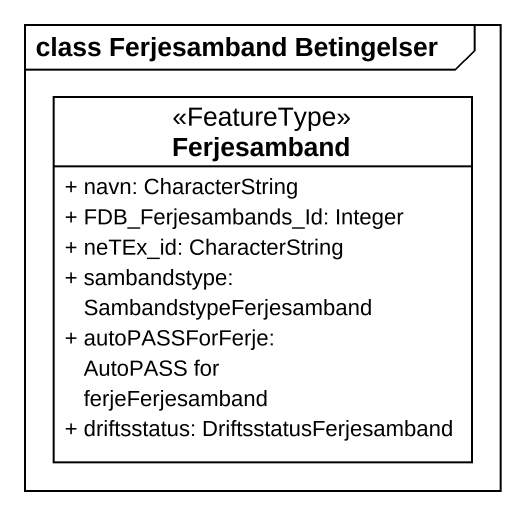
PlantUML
@startuml
mainframe class Ferjesamband Betingelser
hide circle
hide empty members
skinparam classAttributeIconSize 0
class Ferjesamband <<FeatureType>> {
  + navn: CharacterString
  + FDB_Ferjesambands_Id: Integer
  + neTEx_id: CharacterString
  + sambandstype: SambandstypeFerjesamband
  + autoPASSForFerje: AutoPASS for ferjeFerjesamband
  + driftsstatus: DriftsstatusFerjesamband
}
@enduml
